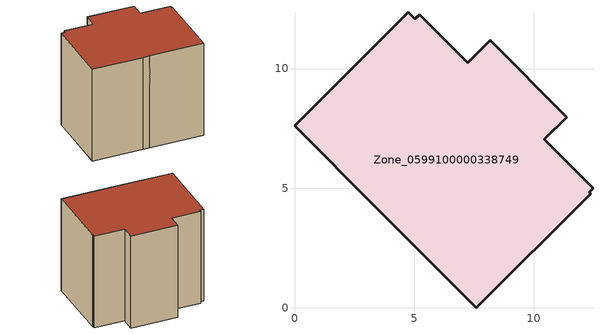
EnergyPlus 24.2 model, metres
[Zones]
Zone_0599100000338749
 floor ground (C_G): 7.6,0 3.91,3.69 3.45,4.15 0,7.6 4.76,12.35 5.04,12.08 5.24,12.25 7.24,10.25 8.18,11.19 11.38,7.97 10.44,7.04 12.48,4.99 12.32,4.83 12.38,4.76 z0
 wall outside (C_F): 4.76,12.35 0,7.6 3.45,4.15 3.91,3.69 7.6,0 12.38,4.76 12.32,4.83 12.48,4.99 10.44,7.04 11.38,7.97 8.18,11.19 7.24,10.25 5.24,12.25 5.04,12.08 4.76,12.35 z0:9.42
 roof outside (C_R): 3.45,4.15 3.91,3.69 7.6,0 12.38,4.76 12.32,4.83 12.48,4.99 10.44,7.04 11.38,7.97 8.18,11.19 7.24,10.25 5.24,12.25 5.04,12.08 4.76,12.35 0,7.6 z9.42
[BUILDING]
Pand.0599100000338749: North Axis=0; Terrain=City; Loads Convergence Tolerance Value=0.04; Temperature Convergence Tolerance Value=0.4; Solar Distribution=FullExterior; Maximum Number of Warmup Days=25; Minimum Number of Warmup Days=1
[Site:Location]
Rotterdam.The.Hague.AP_ZH_NLD Design_Conditions: Latitude=51.96; Longitude=4.45; Time Zone=1; Elevation=-4.5
[SITE:GROUNDTEMPERATURE:BUILDINGSURFACE]
18, 18, 18, 18, 18, 18, 18, 18, 18, 18, 18, 18
[MATERIAL] Thermal Absorptance=0.9; Solar Absorptance=0.7; Visible Absorptance=0.7
Name | Roughness | Thickness | Conductivity | Density | Specific Heat
G.TI.1946 | MediumSmooth | 0.15 | 1 | 540 | 1210
F.TI.1946 | Rough | 0.3 | 0.857143 | 1920 | 840
R.TI.1946 | MediumRough | 0.2 | 0.1 | 1500 | 1000
[CONSTRUCTION]
C_G: G.TI.1946
C_F: F.TI.1946
C_R: R.TI.1946
[ZONE]
Zone_0599100000338749: Type=1; Multiplier=1; Ceiling Height=Autocalculate; Volume=Autocalculate; Floor Area=autocalculate; Part of Total Floor Area=Yes
[ZONEINFILTRATION:DESIGNFLOWRATE]
Infil_Zone_0599100000338749: Zone or ZoneList or Space or SpaceList=Zone_0599100000338749; Schedule=AlwaysOn; Design Flow Rate Calculation Method=Flow/Area; Flow Rate per Floor Area=0.003; Constant Term Coefficient=1; Temperature Term Coefficient=0; Velocity Term Coefficient=0; Velocity Squared Term Coefficient=0
[HVACTEMPLATE:ZONE:IDEALLOADSAIRSYSTEM]
Zone_0599100000338749: Maximum Heating Supply Air Temperature=50; Minimum Cooling Supply Air Temperature=13; Maximum Heating Supply Air Humidity Ratio=0.0156; Minimum Cooling Supply Air Humidity Ratio=0.0077; Heating Limit=NoLimit; Cooling Limit=NoLimit; Dehumidification Control Type=ConstantSensibleHeatRatio; Cooling Sensible Heat Ratio=0.7; Dehumidification Setpoint=60; Humidification Control Type=None; Humidification Setpoint=30; Outdoor Air Method=None; Outdoor Air Flow Rate per Person=0.00944; Outdoor Air Flow Rate per Zone Floor Area=0; Outdoor Air Flow Rate per Zone=0; Demand Controlled Ventilation Type=None; Outdoor Air Economizer Type=NoEconomizer; Heat Recovery Type=None; Sensible Heat Recovery Effectiveness=0.7; Latent Heat Recovery Effectiveness=0.65
[ZONECONTROL:THERMOSTAT]
ThermostatControl_Zone_0599100000338749: Zone or ZoneList=Zone_0599100000338749; Control Type Schedule=DualSetpointControlType; Control 1=Thermostat_Zone_0599100000338749; Temperature Difference Between Cutout And Setpoint=0
[THERMOSTATSETPOINT:DUALSETPOINT]
Thermostat_Zone_0599100000338749: Heating Setpoint Temperature Schedule=HeatingSetpoint_Zone_0599100000338749; Cooling Setpoint Temperature Schedule=CoolingSetpoint_Zone_0599100000338749
[SCHEDULE:COMPACT]
HeatingSetpoint_Zone_0599100000338749: Through: 12/31, For: AllDays, Until: 24:00, 21
CoolingSetpoint_Zone_0599100000338749: Through: 12/31, For: AllDays, Until: 24:00, 24
DualSetpointControlType: Through: 12/31, For: AllDays, Until: 24:00, 4
AlwaysOn: Through: 12/31, For: AllDays, Until: 24:00, 1
